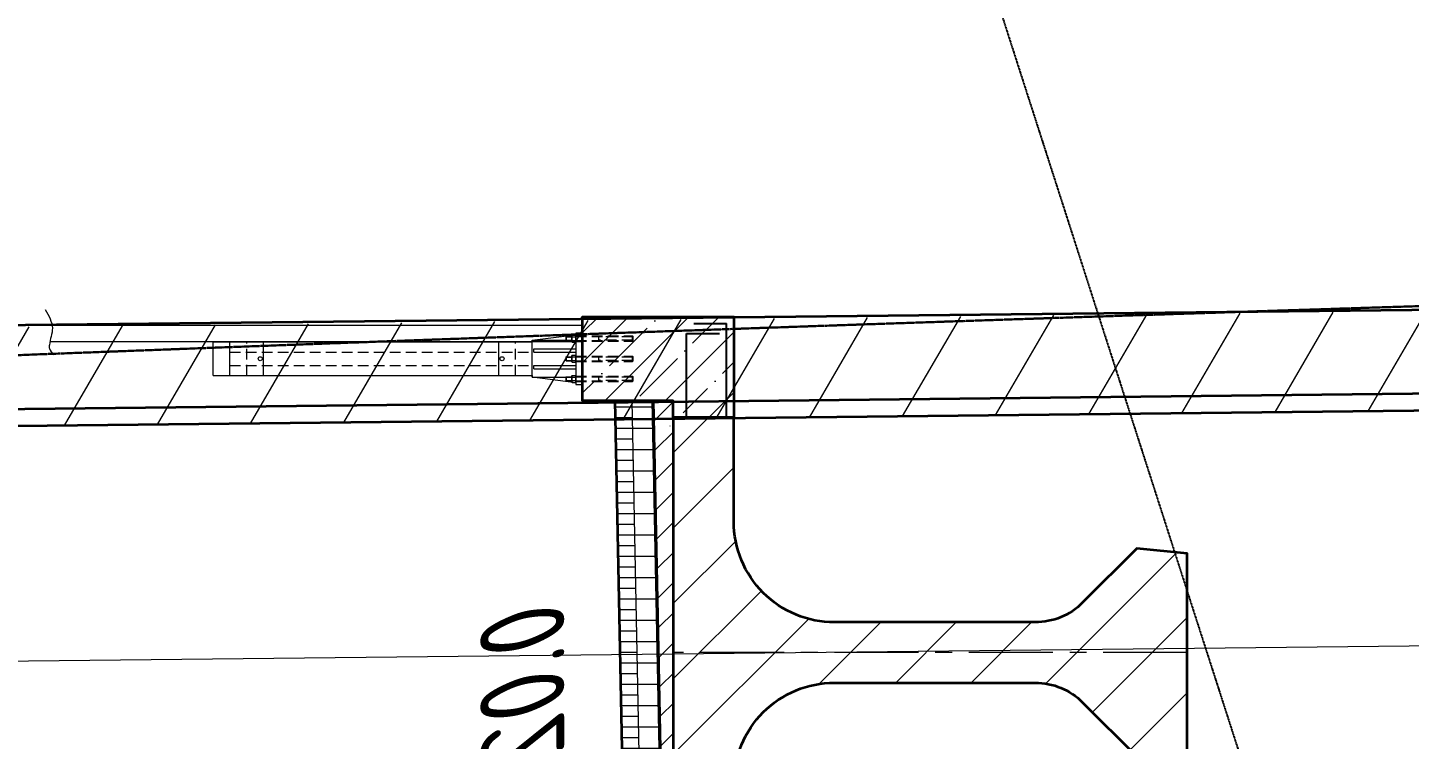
# Model space of a CAD drawing. Header units: millimetres. Extents: x 265754 to 14267433, y -6145605 to 2433772.
# Drawn here: x 7939904 to 7944017, y -569347 to -567227 of the extents above; entities that cross this region are included whole.
import ezdxf
from ezdxf.enums import TextEntityAlignment as Align

# ---------------------------------------------------------------- set-up
doc = ezdxf.new("R2010")
doc.units = ezdxf.units.MM
for name, pattern in [('HIDDEN', [9.525, 6.35, -3.175]), ('невидимая', [9.525, 6.35, -3.175]), ('осевая', [2, 1.25, -0.25, 0.25, -0.25]), ('осеваяX2', [4, 2.5, -0.5, 0.5, -0.5]), ('Штриховая', [3, 2, -1])]:
    doc.linetypes.add(name, pattern=pattern)
for name, color, linetype, lineweight in [('1-Бетон', 106, 'Continuous', 35), ('ИС_Med', 7, 'Continuous', 35), ('ИС_TXT', 4, 'Continuous', 18), ('ИС_Невид', 4, 'Штриховая', 18), ('ИС_Ось', 3, 'осевая', 18), ('ИС_Тон', 3, 'Continuous', 18), ('ИС_Тонкая', 3, 'Continuous', 18), ('ИС_Штр', 3, 'Continuous', 9), ('ИС_Штриховка', 2, 'Continuous', 9), ('МДП_Ось', 1, 'осеваяX2', 30)]:
    doc.layers.add(name, color=color, linetype=linetype, lineweight=lineweight)
doc.layers.add('ИС_Невидимая', color=4, linetype='невидимая')
doc.styles.add('ISOCPEUR', font='isocpeur.ttf', dxfattribs={"width": 0.8, "oblique": 15, "height": 2.5})

# ---------------------------------------------------------------- blocks, each defined once
blk = doc.blocks.new('Б33')
at = {"layer": 'ИС_Med'}
blk.add_lwpolyline([(-15.0881, -0.6871), (15.1119, -0.6871), (15.1119, 0.7129), (-15.0881, 0.7129)], close=True, dxfattribs=at)
at = {"layer": 'ИС_Ось', "linetype": 'осевая', "ltscale": 25}
blk.add_lwpolyline([(-16.4881, 0.0129), (16.5119, 0.0129)], dxfattribs=at)
blk = doc.blocks.new('План Узловая')
at = {"layer": 'ИС_Штр'}
h = blk.add_hatch(dxfattribs=at)
h.set_pattern_fill('ANSI31', color=256, scale=75, angle=14.8105238)
h.set_pattern_definition([(59.8105, (50391.47, 17619.57), (-205.8274, 119.7438), [])])
h.paths.add_polyline_path([(93963.4588, 14129.6889), (81344.0946, 13991.2115), (80737.5782, 14584.5043), (80137.6266, 14577.9168), (79544.3249, 13971.4196), (64765.2755, 13803.9577), (64768.512, 13509.1914), (93966.7517, 13829.7896)])
at = {"layer": 'ИС_Med', "color": 4, "ltscale": 70}
for points in [[(164249.9851, 9378.3616), (146737.1633, 11229.1734), (141436.476, 11690.2379), (139643.3628, 11846.1476), (127893.7473, 12867.9127), (98278.7032, 14177.0705), (96571.931, 14158.3301), (64797.6431, 13809.4468), (63363.1279, 13714.589), (33943.1543, 11769.1838), (28404.2668, 11402.923)], [(164246.7225, 9127.7716), (146717.38, 10980.3294), (127880.9667, 12618.4596), (98277.1526, 13927.1211), (96576.7246, 13908.4503), (64808.7686, 13559.6365), (63380.572, 13465.1965), (33966.5602, 11520.1855)]]:
    blk.add_lwpolyline(points, dxfattribs=at)
at = {"layer": 'ИС_Невидимая', "ltscale": 0.2}
blk.add_lwpolyline([(75479.2194, -8648.107), (72014.0878, 1906.3196), (70047.5989, 7919.8465), (68856.2382, 11563.3608), (66331.2668, 19413.9527)], dxfattribs=at)
at = {"layer": 'ИС_Ось', "color": 2, "ltscale": 70}
blk.add_lwpolyline([(174104.5991, 8484.9289), (149529.5872, 11082.0959), (130128.1254, 12769.3662), (98281.3036, 14177.1817), (64799.1412, 13809.5459), (32399.4592, 11667.1064), (7342.8267, 8785.3048)], dxfattribs=at)
at = {"layer": 'ИС_Med', "xscale": 1000, "yscale": 1000, "zscale": 1000, "rotation": 0.629085287027275}
blk.add_blockref('Б33', (79363.5836, 12956.4533), dxfattribs=at)
blk = doc.blocks.new('Перильное ограждение')
at = {"linetype": 'Continuous'}
for p, q in [((905.9, 16404.3), (1005.9, 16404.3)), ((905.9, 16404.3), (905.9, 15454.3)), ((1005.9, 16404.3), (1005.9, 15454.3)), ((905.9, 16354.3), (1005.9, 16354.3)), ((905.9, 16354.3), (935.9, 16354.3)), ((905.9, 16254.3), (1005.9, 16254.3)), ((905.9, 15554.3), (1005.9, 15554.3)), ((884.4, 15324.3), (900.9, 15454.3)), ((900.9, 15454.3), (1010.9, 15454.3)), ((905.9, 15454.3), (900.9, 15454.3)), ((900.9, 15454.3), (900.9, 15324.3)), ((900.9, 15454.3), (900.9, 15444.3)), ((905.9, 15454.3), (910.9, 15454.3)), ((905.9, 15454.3), (1005.9, 15454.3)), ((925.9, 15449.3), (935.9, 15449.3)), ((925.9, 15449.3), (925.9, 15324.3)), ((935.9, 15449.3), (935.9, 15324.3)), ((975.9, 15449.3), (975.9, 15324.3)), ((975.9, 15449.3), (985.9, 15449.3)), ((985.9, 15449.3), (985.9, 15324.3)), ((1010.9, 15454.3), (1025.9, 15335.9)), ((1010.9, 15454.3), (1010.9, 15354.3)), ((888.2, 15354.3), (887.9, 15354.3)), ((889.9, 15353.3), (890.9, 15354.3)), ((889.9, 15353.3), (889.9, 15336.7)), ((901.9, 15353.3), (889.9, 15353.3)), ((901.1, 15353.3), (890.7, 15353.3)), ((900.9, 15354.3), (890.9, 15354.3)), ((900.9, 15354.3), (890.9, 15354.3)), ((890.9, 15354.3), (890.9, 15336.7)), ((900.9, 15354.3), (900.9, 15336.7)), ((900.9, 15354.3), (901.9, 15353.3)), ((901.9, 15353.3), (901.9, 15336.7)), ((949.9, 15353.3), (950.9, 15354.3)), ((949.9, 15353.3), (949.9, 15336.7)), ((961.9, 15353.3), (949.9, 15353.3)), ((961.1, 15353.3), (950.7, 15353.3)), ((960.9, 15354.3), (950.9, 15354.3)), ((960.9, 15354.3), (950.9, 15354.3)), ((950.9, 15354.3), (950.9, 15336.7)), ((960.9, 15354.3), (960.9, 15336.7)), ((960.9, 15354.3), (961.9, 15353.3)), ((961.9, 15353.3), (961.9, 15336.7)), ((1009.9, 15353.3), (1010.9, 15354.3)), ((1009.9, 15353.3), (1009.9, 15336.7)), ((1021.9, 15353.3), (1009.9, 15353.3)), ((1021.1, 15353.3), (1010.7, 15353.3)), ((1020.9, 15354.3), (1010.9, 15354.3)), ((1020.9, 15354.3), (1010.9, 15354.3)), ((1010.9, 15354.3), (1010.9, 15336.7)), ((1020.9, 15354.3), (1020.9, 15336.7)), ((1020.9, 15354.3), (1021.9, 15353.3)), ((1021.9, 15353.3), (1021.9, 15336.7)), ((879.4, 15324.3), (879.4, 15304.3)), ((1032.4, 15324.3), (879.4, 15324.3)), ((879.4, 15304.3), (1032.4, 15304.3)), ((885.5, 15335.6), (886.9, 15336.7)), ((885.5, 15335.6), (885.5, 15325.5)), ((885.5, 15325.5), (886.9, 15324.3)), ((886.9, 15336.7), (904.9, 15336.7)), ((886.9, 15324.3), (904.9, 15324.3)), ((890.7, 15335.6), (890.7, 15325.5)), ((901.1, 15335.6), (901.1, 15325.5)), ((906.3, 15335.6), (904.9, 15336.7)), ((906.3, 15325.5), (904.9, 15324.3)), ((906.3, 15335.6), (906.3, 15325.5)), ((945.5, 15335.6), (946.9, 15336.7)), ((945.5, 15335.6), (945.5, 15325.5)), ((945.5, 15325.5), (946.9, 15324.3)), ((946.9, 15336.7), (964.9, 15336.7)), ((946.9, 15324.3), (964.9, 15324.3)), ((950.7, 15335.6), (950.7, 15325.5)), ((961.1, 15335.6), (961.1, 15325.5)), ((966.3, 15335.6), (964.9, 15336.7)), ((966.3, 15325.5), (964.9, 15324.3)), ((966.3, 15335.6), (966.3, 15325.5)), ((1005.5, 15335.6), (1006.9, 15336.7)), ((1005.5, 15335.6), (1005.5, 15325.5)), ((1005.5, 15325.5), (1006.9, 15324.3)), ((1006.9, 15336.7), (1024.9, 15336.7)), ((1006.9, 15324.3), (1024.9, 15324.3)), ((1010.7, 15335.6), (1010.7, 15325.5)), ((1021.1, 15335.6), (1021.1, 15325.5)), ((1026.3, 15335.6), (1024.9, 15336.7)), ((1026.3, 15325.5), (1024.9, 15324.3)), ((1026.3, 15335.6), (1026.3, 15325.5)), ((1026.3, 15333.1), (1027.4, 15324.3)), ((1032.4, 15304.3), (1032.4, 15324.3)), ((889.9, 15256.3), (901.9, 15256.3)), ((949.9, 15256.3), (961.9, 15256.3)), ((949.9, 15256.3), (961.9, 15256.3)), ((1009.9, 15256.3), (1021.9, 15256.3)), ((1009.9, 15256.3), (1021.9, 15256.3)), ((890.9, 15156.3), (889.9, 15157.3)), ((900.9, 15156.3), (901.9, 15157.3)), ((950.9, 15156.3), (949.9, 15157.3)), ((960.9, 15156.3), (961.9, 15157.3)), ((1010.9, 15156.3), (1009.9, 15157.3)), ((1020.9, 15156.3), (1021.9, 15157.3))]:
    blk.add_line(p, q, dxfattribs=at)
at = {"linetype": 'HIDDEN', "ltscale": 5}
for p, q in [((935.9, 16354.3), (935.9, 15454.3)), ((975.9, 16354.3), (975.9, 15454.3)), ((905.9, 16304.3), (1005.9, 16304.3)), ((905.9, 15504.3), (1005.9, 15504.3)), ((889.9, 15353.3), (889.9, 15336.7)), ((890.9, 15354.3), (890.9, 15336.7)), ((949.9, 15353.3), (949.9, 15336.7)), ((950.9, 15354.3), (950.9, 15336.7)), ((1009.9, 15353.3), (1009.9, 15336.7)), ((1010.9, 15354.3), (1010.9, 15336.7)), ((887.9, 15324.3), (887.9, 15156.3)), ((889.9, 15324.3), (889.9, 15157.3)), ((901.9, 15324.3), (901.9, 15157.3)), ((903.9, 15324.3), (903.9, 15156.3)), ((947.9, 15324.3), (947.9, 15156.3)), ((949.9, 15324.3), (949.9, 15157.3)), ((961.9, 15324.3), (961.9, 15157.3)), ((963.9, 15324.3), (963.9, 15156.3)), ((1007.9, 15324.3), (1007.9, 15156.3)), ((1009.9, 15324.3), (1009.9, 15157.3)), ((1021.9, 15324.3), (1021.9, 15157.3)), ((1023.9, 15324.3), (1023.9, 15156.3)), ((890.9, 15156.3), (890.9, 15256.3)), ((900.9, 15156.3), (900.9, 15256.3)), ((950.9, 15156.3), (950.9, 15256.3)), ((960.9, 15156.3), (960.9, 15256.3)), ((1010.9, 15156.3), (1010.9, 15256.3)), ((1020.9, 15156.3), (1020.9, 15256.3)), ((887.9, 15156.3), (889.9, 15154.3)), ((889.9, 15154.3), (901.9, 15154.3)), ((890.9, 15156.3), (900.9, 15156.3)), ((901.9, 15154.3), (903.9, 15156.3)), ((949.9, 15154.3), (947.9, 15156.3)), ((949.9, 15154.3), (961.9, 15154.3)), ((950.9, 15156.3), (960.9, 15156.3)), ((963.9, 15156.3), (961.9, 15154.3)), ((1009.9, 15154.3), (1007.9, 15156.3)), ((1009.9, 15154.3), (1021.9, 15154.3)), ((1010.9, 15156.3), (1020.9, 15156.3)), ((1023.9, 15156.3), (1021.9, 15154.3))]:
    blk.add_line(p, q, dxfattribs=at)
at = {"linetype": 'Continuous'}
for centre in [(955.9, 16264.3), (955.9, 15544.3)]:
    blk.add_circle(centre, 6, dxfattribs=at)
for centre, radius, start, end in [((888.1, 15333.2), 3.51, 42.2886, 137.7114), ((888.1, 15327.8), 3.51, 222.2886, 317.7114), ((895.9, 15324.3), 12.4, 65.2298, 114.7702), ((895.9, 15336.7), 12.4, 245.2298, 294.7702), ((903.7, 15333.2), 3.51, 42.2886, 137.7114), ((903.7, 15327.8), 3.51, 222.2886, 317.7114), ((948.1, 15333.2), 3.51, 42.2886, 137.7114), ((948.1, 15327.8), 3.51, 222.2886, 317.7114), ((955.9, 15324.3), 12.4, 65.2298, 114.7702), ((955.9, 15336.7), 12.4, 245.2298, 294.7702), ((963.7, 15333.2), 3.51, 42.2886, 137.7114), ((963.7, 15327.8), 3.51, 222.2886, 317.7114), ((1008.1, 15333.2), 3.51, 42.2886, 137.7114), ((1008.1, 15327.8), 3.51, 222.2886, 317.7114), ((1015.9, 15324.3), 12.4, 65.2298, 114.7702), ((1015.9, 15336.7), 12.4, 245.2298, 294.7702), ((1023.7, 15333.2), 3.51, 42.2886, 137.7114), ((1023.7, 15327.8), 3.51, 222.2886, 317.7114)]:
    blk.add_arc(centre, radius, start, end, dxfattribs=at)
blk = doc.blocks.new('Б1530')
at = {"layer": 'ИС_Штриховка', "ltscale": 15}
h = blk.add_hatch(dxfattribs=at)
h.set_pattern_fill('ANSI31', color=256, scale=50, style=0)
h.set_pattern_definition([(45, (-959244.34, -236738.2), (-112.253202, 112.253202), [])])
edge = h.paths.add_edge_path()
edge.add_line((-700, -180), (-700, 0))
edge.add_line((-700, 0), (700, 0))
edge.add_line((700, 0), (700, -180))
edge.add_line((700, -180), (390, -180))
edge.add_arc((390, -480), 300, 90, 180)
edge.add_line((90, -480), (90, -1077.2))
edge.add_arc((290, -1077.2), 200, 180, 225)
edge.add_line((148.6, -1218.6), (310, -1380))
edge.add_line((310, -1380), (295, -1530))
edge.add_line((295, -1530), (-295, -1530))
edge.add_line((-295, -1530), (-310, -1380))
edge.add_line((-310, -1380), (-148.6, -1218.6))
edge.add_arc((-290, -1077.2), 200, 315, 360)
edge.add_line((-90, -1077.2), (-90, -480))
edge.add_arc((-390, -480), 300, 360, 450)
edge.add_line((-390, -180), (-700, -180))
blk.add_lwpolyline([(-700, -180), (-700, 0), (700, 0), (700, -180), (390, -180, 0.414214), (90, -480), (90, -1077.2, 0.198912), (148.6, -1218.6), (310, -1380), (295, -1530), (-295, -1530), (-310, -1380), (-148.6, -1218.6, 0.198912), (-90, -1077.2), (-90, -480, 0.414214), (-390, -180)], format="xyb", close=True)
at = {"layer": 'Defpoints'}
for p, q in [((-700, -39.1), (-950, -39.1)), ((-950, -39.1), (-950, -137.1)), ((700, -39.1), (950, -39.1)), ((950, -39.1), (950, -137.1)), ((-980, -60.6), (-980, -158.6)), ((980, -60.6), (980, -158.6)), ((-700, -158.6), (-980, -158.6)), ((700, -158.6), (980, -158.6))]:
    blk.add_line(p, q, dxfattribs=at)
at = {"layer": 'ИС_Ось', "ltscale": 200}
blk.add_line((0, -1530), (0, 0), dxfattribs=at)
blk = doc.blocks.new('е344н')
at = {"layer": 'ИС_Штр'}
h = blk.add_hatch(dxfattribs=at)
h.set_pattern_fill('ANSI35', color=256, scale=20, style=0)
h.set_pattern_definition([(45, (33393.33, 2410.39), (-89.80256, 89.80256), []), (45, (33483.13, 2410.39), (-89.80256, 89.80256), [158.75, -31.75, 0, -31.75])])
h.paths.add_polyline_path([(-7350, 296.8), (-7300, 315.9), (-7321.5, 313.5), (-7378.5, 280), (-7350, 255.4), (-7350, 116.8), (-7650, 116.8), (-7650, 566.8), (-7400, 566.8), (-7400, 296.8)])
h = blk.add_hatch(dxfattribs=at)
h.set_pattern_fill('ANSI31', color=256, scale=10, angle=45, style=0)
h.set_pattern_definition([(90, (11399.528, 2301.37), (-31.75, 1e-12), [])])
h.paths.add_polyline_path([(-7400, 469.6), (-7400, 419.6), (-3799.5, 347.6), (-3799.5, 397.6)])
h = blk.add_hatch(dxfattribs=at)
h.set_pattern_fill('ANSI31', color=256, scale=20, angle=45, style=0)
h.set_pattern_definition([(90, (11399.53, 2301.37), (-63.5, 3e-12), [])])
h.paths.add_polyline_path([(-7400, 419.6), (-7400, 359.6), (-3799.5, 287.6), (-3799.5, 347.6)])
h = blk.add_hatch(dxfattribs=at)
h.set_pattern_fill('ANSI31', color=256, scale=20, style=0)
h.set_pattern_definition([(45, (11399.53, 2301.37), (-44.90128, 44.90128), [])])
h.paths.add_polyline_path([(-7400, 353.6), (-7400, 294.6), (-5949.1, 294.6), (-5449, 251.6), (-3799.5, 251.6), (-3798.6, 281.6)])
at = {"layer": 'ИС_Med', "ltscale": 15, "flags": 128}
blk.add_lwpolyline([(-7350, 296.8), (-7400, 296.8), (-7400, 566.8), (-7650, 566.8), (-7650, 116.8), (-7350, 116.8)], close=True, dxfattribs=at)
blk.add_lwpolyline([(-3799.5, 397.6), (-7400, 469.6)], dxfattribs=at)
at = {"layer": 'ИС_Невид', "ltscale": 25, "const_width": 6, "flags": 128}
blk.add_lwpolyline([(-3799.5, 284.6), (-7400, 356.6)], dxfattribs=at)
at = {"layer": 'ИС_Тон', "ltscale": 15, "flags": 128}
for points in [[(-3799.5, 347.6), (-7400, 419.6)], [(-3799.5, 287.6), (-7400, 359.6)], [(-3799.5, 281.6), (-7400, 353.6)]]:
    blk.add_lwpolyline(points, dxfattribs=at)
at = {"layer": 'ИС_Тон', "color": 6}
blk.add_spline([(-7671.3, 2166.4), (-7615.9, 2145.5), (-7566.1, 2154.4), (-7555.4, 2154.4), (-7536.2, 2140.6)], degree=3, dxfattribs=at)
at = {"layer": 'ИС_Тонкая', "color": 6}
blk.add_lwpolyline([(-7625, 2146.4), (-7625, 566.8), (-7575, 566.8), (-7575, 2152.9)], dxfattribs=at)
at = {"layer": 'ИС_Med'}
blk.add_blockref('Б1530', (-6650, 296.8), dxfattribs=at)
at = {"layer": 'ИС_Тон', "xscale": -1, "rotation": 359.9999998099804}
blk.add_blockref('Перильное ограждение', (-6569.1, -14737.6), dxfattribs=at)
at = {"layer": 'ИС_TXT', "extrusion": (0, 0.017452, 0.999848), "style": 'ISOCPEUR', "oblique": 15, "width": 0.8}
blk.add_text('0.020', height=250, rotation=180, dxfattribs=at).set_placement((6818.7, -746.5, 10.8), align=Align.MIDDLE_LEFT)

msp = doc.modelspace()

# ---------------------------------------------------------------- linework, layer by layer
at = {"layer": 'МДП_Ось', "ltscale": 2, "flags": 128}
msp.add_lwpolyline([(7743020.9926, -593330.2204), (7875995.0417, -574045.6071, -0.06236865), (8026972.3424, -571109.4304), (8061759.6061, -574780.1694, -0.000683594), (8066127.3628, -575245.0832, -0.002050784), (8070537.5418, -575738.9143, -0.003417982), (8074983.5563, -576286.0585, -0.004785193), (8079461.3958, -576911.8539, -0.006152421), (8083965.7269, -577642.1325, -0.007519673), (8088489.4489, -578503.0991, -0.008886953), (8093023.2407, -579521.1606, -0.010254266), (8097555.1053, -580722.6931, -0.160143092), (8153134.9488, -618559.8596, -0.010254266), (8155916.3505, -622338.4809, -0.008886953), (8158525.637, -626183.3919, -0.007519673), (8160985.0743, -630076.526, -0.006152421), (8163315.8137, -633999.5298, -0.004785193), (8165539.6324, -637936.1904, -0.003417982), (8167678.6087, -641872.0756, -0.002050784), (8169754.8463, -645794.165, -0.000683594), (8171790.2384, -649690.4788), (8184758.3471, -674570.3203, 0.000683594), (8186775.9791, -678432.6448, 0.002050784), (8188793.4969, -682243.8104, 0.003417982), (8190832.5912, -685995.9048, 0.004785193), (8192912.3737, -689677.5889, 0.006152421), (8195050.7994, -693276.8983, 0.007519673), (8197264.461, -696780.9848, 0.008886953), (8199568.3621, -700175.8957, 0.010254266), (8201975.6643, -703446.3966, 0.213872358), (8268493.0216, -739259.4262, 0.010254266), (8272545.0947, -739468.4388, 0.008886953), (8276647.5836, -739522.8926, 0.007519673), (8280791.5384, -739441.9096, 0.006152421), (8284973.5705, -739245.6968, 0.004785193), (8289192.0884, -738955.1791, 0.003417982), (8293446.9879, -738591.9322, 0.002050784), (8297739.3239, -738178.1536, 0.000683594), (8302070.9639, -737736.6645), (8315444.0896, -736361.3322)], format="xyb", dxfattribs=at)

# ---------------------------------------------------------------- next in the draw order: block references
at = {"layer": 'ИС_Ось', "color": 4, "ltscale": 0.05}
msp.add_blockref('План Узловая', (7874968.7881, -581924.4701), dxfattribs=at)

# ---------------------------------------------------------------- next in the draw order: block references
at = {"layer": '1-Бетон', "xscale": -1, "rotation": 90}
msp.add_blockref('е344н', (7942123.054, -575738.3465), dxfattribs=at)

doc.saveas('drawing.dxf')
